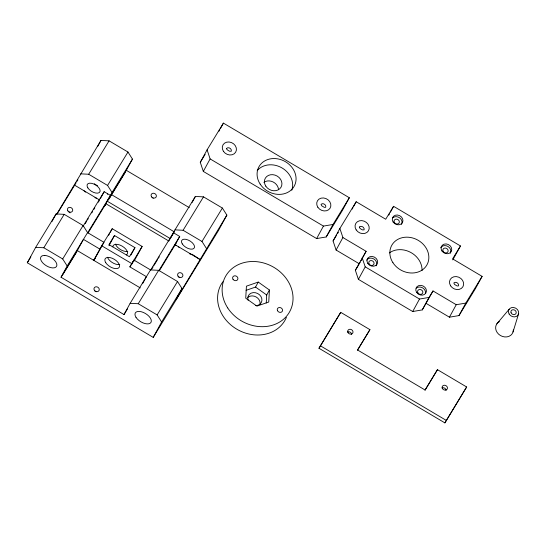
<?xml version="1.0" encoding="UTF-8"?>
<svg xmlns="http://www.w3.org/2000/svg" width="546" height="546" viewBox="0 0 546 546"><rect width="100%" height="100%" fill="white"/><g stroke="black" fill="none" stroke-linecap="round" stroke-linejoin="round"><path stroke-width="0.82" d="M266.25 303.01L266.701 294.997L269.424 290.001L258.258 282.07L246.423 286.165L245.741 298.191L256.907 306.115L268.748 302.02L269.424 290.001M513.042 331.954L518.523 313.998M140.274 287.913L93.837 260.394L103.993 242.328L87.572 232.603L83.094 225.539L64.203 214.346L56.095 213.943L35.695 247.358L27.3 262.756L153.221 337.38L218.496 230.46L226.863 215.11L222.386 208.046L203.494 196.853L195.386 196.451L174.986 229.866L169.226 240.431M51.884 221.669L56.095 213.943M56.525 214.441L100.969 140.438L109.084 140.841L127.969 152.034L132.453 159.091L126.324 170.332L110.005 197.058L111.37 194.56L174.324 231.873L170.25 238.561L107.289 201.242L111.37 194.56M97.775 146.301L100.969 140.438M100.321 198.744L104.17 191.687L110.463 195.42L87.735 232.651M127.525 308.797L124.01 314.564L61.05 277.245L67.172 266.011L87.572 232.603M61.05 277.245L77.32 250.6L83.442 239.366L99.857 249.092M132.453 159.091L112.053 192.506L104.791 205.822L105.678 204.368M134.186 261.008L142.131 246.444L112.223 228.719L101.672 245.761L93.735 260.333L77.32 250.6M108.647 235.271L109.446 233.818M110.237 232.364L112.223 228.719M108.941 245.72L114.496 235.524L134.958 247.652L130.985 254.934M142.574 283.702L146.403 276.679L129.866 266.878L142.131 246.444M131.702 264.325L134.002 260.114L150.532 269.915L158.647 270.318L177.532 281.511L182.009 288.568L175.887 299.809L226.863 215.11M200.28 162.333L207.091 149.843L223.41 123.116L349.324 197.741L342.519 210.224L326.201 236.957L316.639 238.568L203.31 171.41L200.28 162.333L205.132 154.381M219.001 131.197L219.806 129.723M220.604 128.255L223.41 123.116M124.01 314.564L130.132 303.323L150.532 269.915M203.31 171.41L210.121 158.92L207.091 149.843M192.131 202.423L195.386 196.451M192.015 254.238L200.362 259.712L175.184 244.785L179.716 236.466L173.423 232.732L150.696 269.963M153.221 337.38L161.616 321.983L182.009 288.568M246.069 290.342L255.535 287.066L258.258 282.07M316.639 238.568L323.444 226.085L333.005 224.474L349.324 197.741M326.201 236.957L333.005 224.474M360.114 262.326L359.316 263.793L336.097 250.034L333.067 240.957L339.871 228.467L356.19 201.74L385.701 219.233L393.584 206.32L460.476 245.966L452.798 259.889M352.19 209.084L352.989 207.617M353.788 206.149L356.19 201.74M336.097 250.034L342.902 237.544L339.871 228.467M460.476 245.966L452.6 258.872L482.111 276.365L465.793 303.098L456.231 304.709L433.012 290.95L422.256 309.903L412.701 311.52L358.394 279.34L355.364 270.263L366.12 251.303L342.902 237.544M360.913 260.851L366.12 251.303M388.779 215.138L389.578 213.663M390.383 212.196L393.584 206.32M369.929 329.654L357.528 349.966L425.047 389.987L437.455 369.669L466.653 386.978L444.888 422.884L318.973 348.259L340.731 312.346L369.929 329.654L357.493 350.286M358.394 279.34L365.206 266.851L362.169 257.773M340.731 312.346L318.973 348.259M412.701 311.52L419.505 299.037L429.067 297.42L433.012 290.95M422.256 309.903L429.067 297.42M426.208 303.433L449.426 317.192L456.231 304.709M449.426 317.192L458.981 315.581L465.793 303.098M482.111 276.365L475.3 288.848L458.981 315.581M437.455 369.669L425.02 390.308M444.888 422.884L466.653 386.978M27.3 262.756L30.856 256.934M57.05 214.025L76.147 182.746M77.034 181.292L77.921 179.839M35.695 247.358L43.81 247.754L64.203 214.346M80.576 173.846L88.684 174.249L109.084 140.841M67.172 266.011L62.694 258.954L83.094 225.539M112.053 192.506L107.569 185.442L127.969 152.034M83.19 226.051L104.17 191.687M85.203 223.635L86.514 221.492M87.394 220.058L88.268 218.625M91.762 212.899L92.636 211.466M93.946 209.316L94.82 207.89M98.321 202.156L99.195 200.73M88.002 233.094L105.924 203.74L168.885 241.052M63.015 274.242L76.768 251.726M108.784 199.283L125.191 172.413M94.97 258.299L93.735 260.333L95.052 258.197M93.837 260.394L95.141 258.251M114.496 235.524L108.947 244.615L129.409 256.743L134.958 247.652M129.866 266.878L134.002 260.114M151.836 268.98L153.146 266.83M154.02 265.397L157.521 259.671M158.395 258.238L159.268 256.804M130.132 303.323L138.247 303.726L158.647 270.318M174.986 229.866L183.094 230.269L203.494 196.853M158.736 270.83L179.716 236.466M159.371 270.686L175.873 243.653M161.616 321.983L157.132 314.919L177.532 281.511M206.463 248.519L201.986 241.462L222.386 208.046M333.067 240.957L336.595 235.176M337.476 233.729L338.356 232.289M355.364 270.263L358.872 264.51M496.812 323.86L509.111 309.302M96.492 198.15L96.41 198.137A15.575 8.06 31.4 0 1 94.97 197.693M191.052 254.19L190.827 254.149A15.575 8.06 31.4 0 1 189.387 253.706M324.672 207.398L325.73 207.221C326.549 204.784 322.836 202.484 321.048 204.354L321.751 205.815L324.099 207.234M457.459 286.022L458.51 285.845C459.336 283.408 455.617 281.108 453.828 282.978L454.538 284.439L456.886 285.858M175.184 244.785L176.269 245.427M210.121 158.92L323.444 226.085M365.206 266.851L419.505 299.037M126.324 170.332L189.285 207.644M88.684 174.249L107.569 185.442M183.094 230.269L201.986 241.462M74.447 185.087L99.631 200.013M320.331 345.761L446.253 420.386M101.672 245.761L131.682 263.547M43.81 247.754L62.694 258.954M138.247 303.726L157.132 314.919M255.535 287.066L266.701 294.997M178.324 246.649L179.334 247.625M84.077 190.793L85.469 192.137M175.553 243.168L175.846 243.571M107.425 193.618L107.507 194.349M68.332 211.643A2.744 2.348 28.6 0 1 70.024 212.885M178.556 276.959A2.744 2.348 28.6 0 1 179.777 277.682M152.027 197.529A2.744 2.348 28.6 0 1 153.249 198.259M127.75 251.413A8.238 4.266 31.4 0 1 115.486 244.144M112.817 246.826A8.238 4.266 31.4 0 1 122.229 246.171A8.238 4.266 31.4 0 1 126.501 254.941M119.751 264.51A8.238 4.266 31.4 0 1 107.487 257.241M94.908 291.086A2.744 2.348 28.6 0 1 96.13 291.81M97.543 185.667A7.323 3.788 31.4 0 1 94.287 183.736M389.353 252.907A20.134 17.219 28.6 0 1 410.763 252.436A20.134 17.219 28.6 0 1 422.038 270.659M366.666 260.203A5.515 4.716 28.6 0 1 373.867 258.988A5.515 4.716 28.6 0 1 376.153 265.82M392.758 217.827A5.515 4.716 28.6 0 1 399.761 217.956A5.515 4.716 28.6 0 1 401.447 224.392M416.257 288.172A5.515 4.716 28.6 0 1 422.659 287.906A5.515 4.716 28.6 0 1 425.416 293.605M440.752 247.686A5.515 4.716 28.6 0 1 447.952 246.471A5.515 4.716 28.6 0 1 450.238 253.31M257.18 170.618A20.134 17.219 28.6 0 1 281.763 167.786A20.134 17.219 28.6 0 1 291.782 190.261M263.827 182.35A9.057 7.746 28.6 0 1 273.109 181.961A9.057 7.746 28.6 0 1 278.528 189.639M513.349 329.9A9.152 7.828 28.6 0 1 500.382 335.497A9.152 7.828 28.6 0 1 499.406 321.594M286.384 317.424A36.602 31.306 28.6 0 1 237.558 329.627A36.602 31.306 28.6 0 1 222.939 281.729M247.809 297.427A7.323 6.259 28.6 0 1 256.306 297.072A7.323 6.259 28.6 0 1 259.971 304.641M248.102 300.232A7.323 6.259 28.6 0 1 253.112 292.615A7.323 6.259 28.6 0 1 261.821 298.703A7.323 6.259 28.6 0 1 255.794 305.61M347.556 331.982A2.744 2.348 28.6 0 1 351.644 334.405M441.994 387.953A2.744 2.348 28.6 0 1 446.089 390.376M226.59 148.416L226.631 149.113L227.907 150.293L229.73 151.29L231.306 151.215C232.07 148.785 228.337 146.499 226.59 148.416M359.37 227.04L359.418 227.737L360.688 228.917L362.51 229.914L364.093 229.839C364.858 227.409 361.118 225.123 359.37 227.04M44.752 255.439L43.032 255.555A9.152 4.737 31.4 0 0 41.544 261.322A9.152 4.737 31.4 0 0 50.682 267.615L52.675 267.915A9.152 4.737 31.4 0 0 55.883 262.032A9.152 4.737 31.4 0 0 44.752 255.439M178.016 276.133A2.744 2.348 28.6 0 0 182.617 276.494A2.744 2.348 28.6 0 0 180.132 272.659A2.744 2.348 28.6 0 0 178.016 276.133M67.861 210.872A2.744 2.348 28.6 0 0 72.461 211.159A2.744 2.348 28.6 0 0 69.908 207.357A2.744 2.348 28.6 0 0 67.861 210.872M151.481 196.703A2.744 2.348 28.6 0 0 156.088 197.065A2.744 2.348 28.6 0 0 153.603 193.236A2.744 2.348 28.6 0 0 151.481 196.703M105.74 262.694A8.238 4.266 31.4 0 0 118.509 268.038A8.238 4.266 31.4 0 0 112.333 258.306A8.238 4.266 31.4 0 0 105.74 262.694M94.369 290.26A2.744 2.348 28.6 0 0 98.969 290.622A2.744 2.348 28.6 0 0 96.485 286.786A2.744 2.348 28.6 0 0 94.369 290.26M182.268 243.905A7.323 3.788 31.4 0 0 193.612 248.655A7.323 3.788 31.4 0 0 188.124 240.008A7.323 3.788 31.4 0 0 182.268 243.905M87.851 187.885A7.323 3.788 31.4 0 0 99.201 192.636A7.323 3.788 31.4 0 0 93.714 183.988A7.323 3.788 31.4 0 0 87.851 187.885M135.981 317.294A9.152 4.737 31.4 0 0 150.164 323.232A9.152 4.737 31.4 0 0 143.305 312.421A9.152 4.737 31.4 0 0 135.981 317.294M441.905 250.914A5.515 4.716 28.6 0 0 451.146 251.645A5.515 4.716 28.6 0 0 446.164 243.939A5.515 4.716 28.6 0 0 441.905 250.914M367.813 263.431A5.515 4.716 28.6 0 0 377.061 264.155A5.515 4.716 28.6 0 0 372.072 256.456A5.515 4.716 28.6 0 0 367.813 263.431M393.113 221.997A5.515 4.716 28.6 0 0 402.354 222.727A5.515 4.716 28.6 0 0 397.365 215.022A5.515 4.716 28.6 0 0 393.113 221.997M416.612 292.349A5.515 4.716 28.6 0 0 425.853 293.072A5.515 4.716 28.6 0 0 420.864 285.374A5.515 4.716 28.6 0 0 416.612 292.349M450.607 285.838A7.323 6.259 28.6 0 0 462.872 286.807A7.323 6.259 28.6 0 0 456.258 276.583A7.323 6.259 28.6 0 0 450.607 285.838M392.929 262.694A20.134 17.219 28.6 0 0 426.672 265.349A20.134 17.219 28.6 0 0 408.476 237.23A20.134 17.219 28.6 0 0 392.929 262.694M356.163 229.873A7.323 6.259 28.6 0 0 368.434 230.835A7.323 6.259 28.6 0 0 361.821 220.611A7.323 6.259 28.6 0 0 356.163 229.873M417.963 292.963A2.744 2.348 28.6 0 0 422.563 293.332A2.744 2.348 28.6 0 0 420.079 289.496A2.744 2.348 28.6 0 0 417.963 292.963M369.164 264.046A2.744 2.348 28.6 0 0 373.771 264.414A2.744 2.348 28.6 0 0 371.287 260.579A2.744 2.348 28.6 0 0 369.164 264.046M394.465 222.618A2.744 2.348 28.6 0 0 399.065 222.98A2.744 2.348 28.6 0 0 396.58 219.144A2.744 2.348 28.6 0 0 394.465 222.618M443.256 251.535A2.744 2.348 28.6 0 0 447.857 251.897A2.744 2.348 28.6 0 0 445.372 248.061A2.744 2.348 28.6 0 0 443.256 251.535M265.779 186.131A9.057 7.746 28.6 0 0 280.958 187.326A9.057 7.746 28.6 0 0 272.775 174.672A9.057 7.746 28.6 0 0 265.779 186.131M223.382 151.249A7.323 6.259 28.6 0 0 235.654 152.211A7.323 6.259 28.6 0 0 229.033 141.987A7.323 6.259 28.6 0 0 223.382 151.249M317.82 207.214A7.323 6.259 28.6 0 0 330.091 208.183A7.323 6.259 28.6 0 0 323.471 197.959A7.323 6.259 28.6 0 0 317.82 207.214M260.142 184.07A20.134 17.219 28.6 0 0 293.891 186.725A20.134 17.219 28.6 0 0 275.689 158.606A20.134 17.219 28.6 0 0 260.142 184.07M509.104 313.984A5.31 4.539 28.6 0 0 518.011 315.062A5.31 4.539 28.6 0 0 513.561 307.494A5.31 4.539 28.6 0 0 509.104 313.984M511.07 312.728A2.744 2.348 28.6 0 0 515.608 313.97A2.744 2.348 28.6 0 0 514.004 309.841A2.744 2.348 28.6 0 0 511.07 312.728M277.505 310.701A2.744 2.348 28.6 0 0 282.098 311.589A2.744 2.348 28.6 0 0 280.118 307.555A2.744 2.348 28.6 0 0 277.505 310.701M233.019 279.279A2.744 2.348 28.6 0 0 237.619 279.641A2.744 2.348 28.6 0 0 235.142 275.805A2.744 2.348 28.6 0 0 233.019 279.279M227.709 307.917A36.602 31.306 28.6 0 0 289.066 312.749A36.602 31.306 28.6 0 0 255.978 261.616A36.602 31.306 28.6 0 0 227.709 307.917M348.109 332.739A2.744 2.348 28.6 0 0 352.716 333.101A2.744 2.348 28.6 0 0 350.232 329.265A2.744 2.348 28.6 0 0 348.109 332.739M442.547 388.704A2.744 2.348 28.6 0 0 447.154 389.073A2.744 2.348 28.6 0 0 444.669 385.237A2.744 2.348 28.6 0 0 442.547 388.704"/></g></svg>
